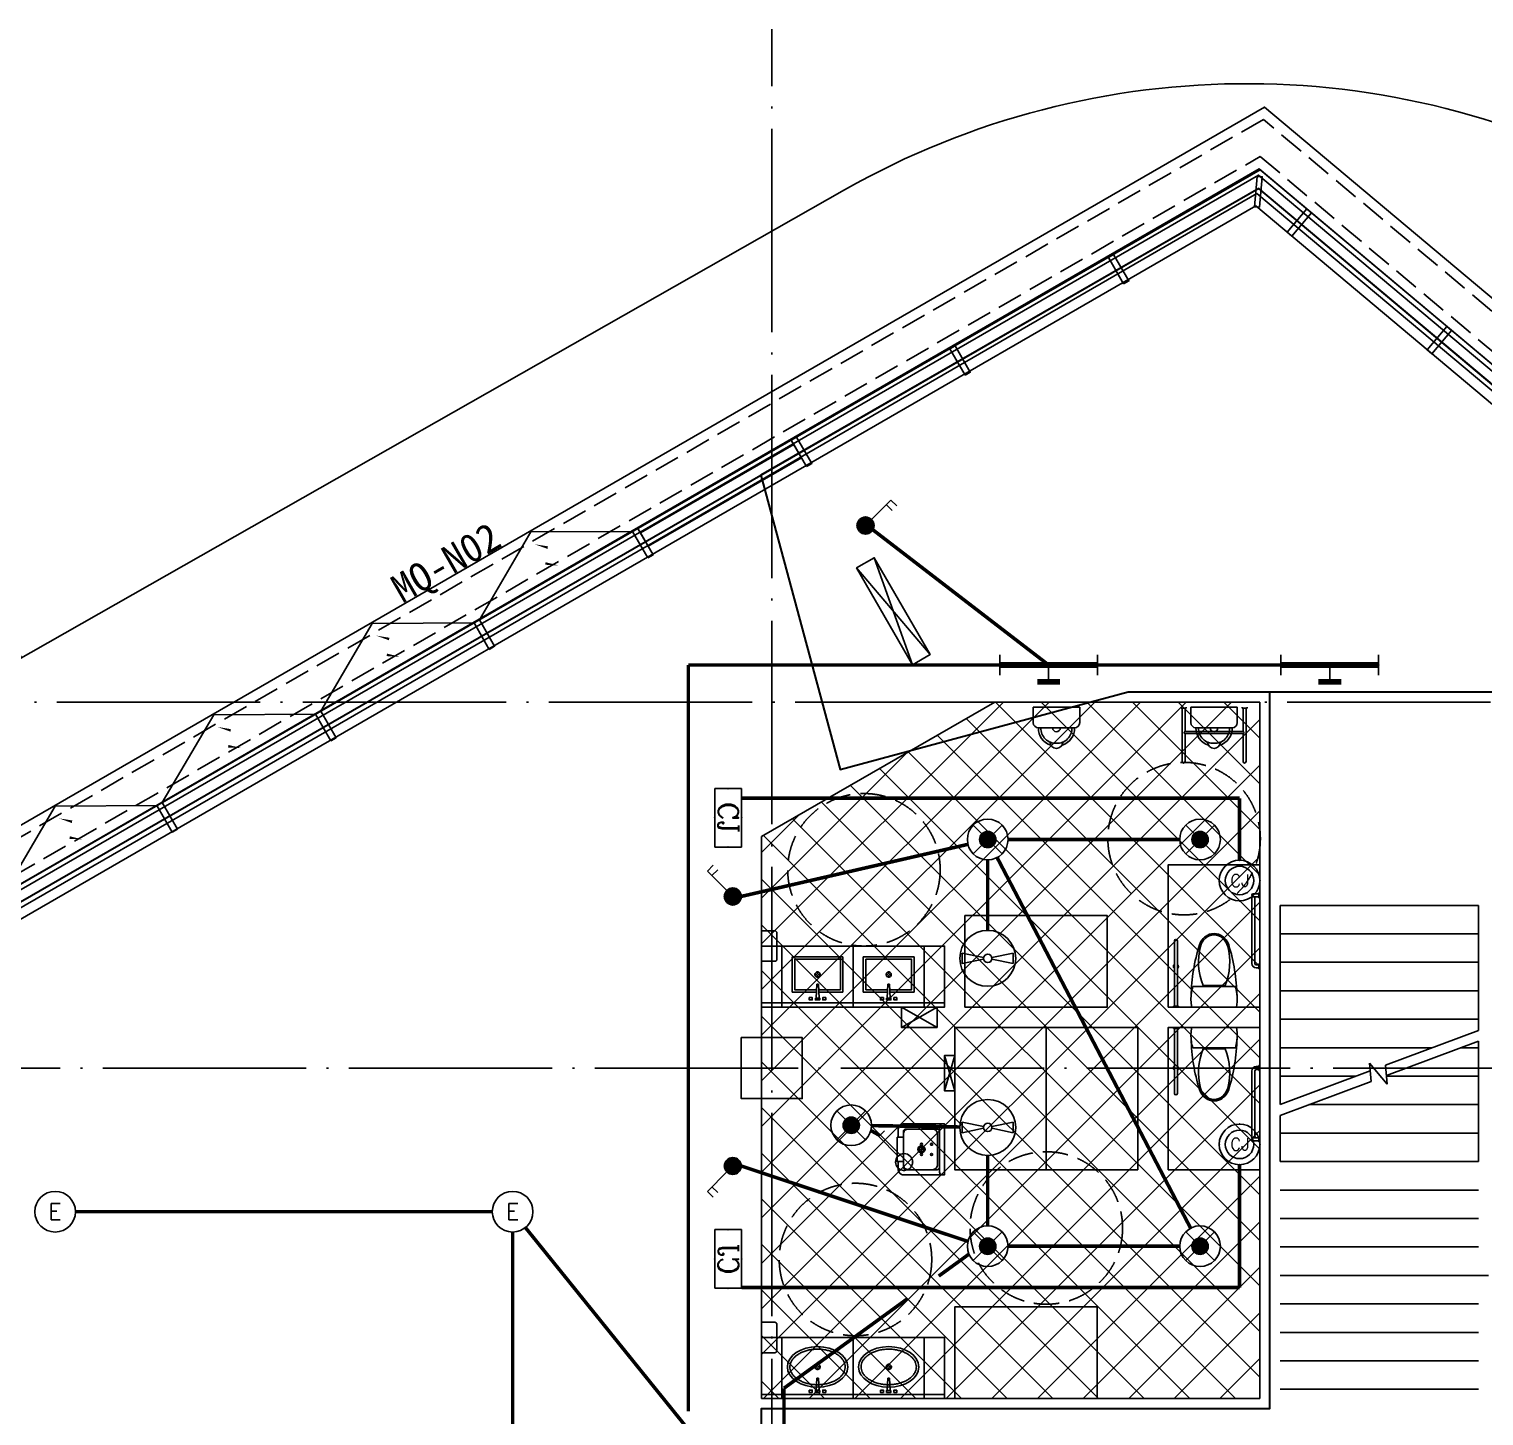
# Model space of a CAD drawing. Extents: x -288892 to 86489, y -207485 to 163917.
# Drawn here: x 41195 to 55504, y 10978 to 24620 of the extents above; entities that cross this region are included whole.
import ezdxf
from ezdxf.enums import TextEntityAlignment as Align

# ---------------------------------------------------------------- set-up
doc = ezdxf.new("R2010")
doc.units = 0
doc.header["$LTSCALE"] = 1000
doc.header["$MEASUREMENT"] = 0
for name, pattern in [('DASH', [0.35, 0.25, -0.1]), ('X-104 13#平面$0$ACAD_ISO05W100', [34, 24, -3, 0.5, -3, 0.5, -3]), ('X-104 13#平面$0$DASH', [0.35, 0.25, -0.1]), ('X-104 13#平面$0$DOTE', [2.4200000000000004, 2, -0.2, 0.02, -0.2])]:
    doc.linetypes.add(name, pattern=pattern)
doc.layers.get('0').update_dxf_attribs({"linetype": 'CONTINUOUS'})
doc.layers.get('Defpoints').update_dxf_attribs({"linetype": 'CONTINUOUS'})
for name, color, linetype in [('13#楼幕墙$0$A-C_幕墙龙骨', 133, 'CONTINUOUS'), ('13#楼幕墙$0$A-C_玻璃幕墙', 140, 'CONTINUOUS'), ('13#楼幕墙$0$A-C_窗', 140, 'CONTINUOUS'), ('EQUIP-动力', 3, 'CONTINUOUS'), ('EQUIP-照明', 3, 'CONTINUOUS'), ('TEL_TEXT', 3, 'CONTINUOUS'), ('WIRE-应急', 2, 'DASH'), ('WIRE-照明', 1, 'CONTINUOUS'), ('X-104 13#平面$0$02-TEXT_标注', 130, 'CONTINUOUS'), ('X-104 13#平面$0$A-E_电梯', 171, 'CONTINUOUS'), ('X-104 13#平面$0$A-I_卫-洁具', 241, 'CONTINUOUS'), ('X-104 13#平面$0$A-O_散水', 134, 'CONTINUOUS'), ('X-104 13#平面$0$A-TECH_暖通', 6, 'CONTINUOUS'), ('X-104 13#平面$0$A-TECH_结构', 21, 'CONTINUOUS'), ('X-104 13#平面$0$A_AXIS-轴线', 36, 'X-104 13#平面$0$DOTE'), ('X-104 13#平面$0$M-场地 车库入口', 41, 'CONTINUOUS'), ('X-104 13#平面$0$M-道路 边线', 151, 'CONTINUOUS')]:
    doc.layers.add(name, color=color, linetype=linetype)
doc.layers.add('X-104 13#平面$0$000套内', color=226, linetype='CONTINUOUS', lineweight=30, plot=False)
doc.layers.add('X-104 13#平面$0$04-不打印_辅助线', color=165, linetype='CONTINUOUS', plot=False)
doc.styles.add('_TEL_DIM', font='SIMPLEX', dxfattribs={"width": 0.8, "height": 3.5, "bigfont": 'HZTXT'})
doc.styles.add('COMPLEX', font='COMPLEX')
doc.styles.get("Standard").update_dxf_attribs({"font": 'gbenor.shx', "bigfont": 'gbcbig.shx'})
doc.styles.add('X-104 13#平面$0$_TCH_AXIS', font='STXIHEI.TTF', dxfattribs={"width": 0.75})

# ---------------------------------------------------------------- blocks, each defined once
blk = doc.blocks.new('X-104 13#平面$0$轴网')
at = {"layer": 'X-104 13#平面$0$A_AXIS-轴线', "linetype": 'X-104 13#平面$0$DOTE'}
for p, q in [((48500, -7400.98603368341), (48500, 24620.25062679139)), ((60408.42140219617, 18000), (-2925.01551574981, 18000))]:
    blk.add_line(p, q, dxfattribs=at)
blk = doc.blocks.new('X-104 13#平面$0$A-toilet-F2$0$A-toilet-F3$0$$plan$00000388')
for p, q in [((-202.5, -209.53125), (-202.5, 209.53125)), ((0, -220.78125), (0, 220.78125)), ((-211.7636100000016, 107.6506163835302), (-211.7636100000016, -107.6506388835276))]:
    blk.add_line(p, q)
blk.add_lwpolyline([(-202.4999999999999, -209.5312499999999), (-151.5815775000015, -220.9312574999972), (-102.2263650000007, -226.3893074999992), (-50.17650749999908, -226.3893074999992), (8.526512829121202e-14, -220.7812499999999)])
for centre, radius, start, end in [((-562.4982811024126, -12.18639293920603), 163.5812782416205, 107.2477400730136, 159.5476091936029), ((-70.50223739520334, -1596.893304158019), 1822.905267548176, 91.22236801686525, 107.2477400730136), ((-443.4417002224786, -448.2021481943076), 602.2018211347165, 67.37374387746667, 104.7785650587778), ((-76.17188249999913, -236.25), 463.3354349999999, 97.73994600000086, 105.8219819999994), ((-76.17188249999913, -236.25), 463.3354349999999, 80.5376779999934, 97.73994600000086), ((-595.175017904075, 0), 128.7061108459815, 159.5476091936029, 200.4523908063857), ((-580.3665348804823, -1.124999869261956e-05), 128.7061108459815, 136.8542646013629, 223.1457353986371), ((-555.5449209055997, -23.26485846064998), 162.7261878014058, 104.7785650587778, 136.8542646013629), ((-562.4982811024126, 12.18639293920603), 163.5812782416205, 200.4523908063857, 252.7522599269864), ((-555.5449209055997, 23.26483596065259), 162.7261878014058, 223.1457353986371, 255.2214349412222), ((-443.4417002224786, 448.2021256943101), 602.2018211347165, 255.2214349412222, 292.6262561225334), ((-70.50223739520334, 1596.893304158019), 1822.905267548176, 252.7522599269864, 268.7776319831348)]:
    blk.add_arc(centre, radius, start, end)
blk = doc.blocks.new('X-104 13#平面$0$33')
at = {"layer": 'X-104 13#平面$0$04-不打印_辅助线'}
blk.add_lwpolyline([(-450, 1399.999999999709), (450, 1399.999999999651), (450, -3.492459654808044e-10), (-450, -2.91038304567337e-10)], close=True, dxfattribs=at)
at = {"rotation": 270}
blk.add_blockref('X-104 13#平面$0$A-toilet-F2$0$A-toilet-F3$0$$plan$00000388', (0, 0), dxfattribs=at)
blk = doc.blocks.new('X-104 13#平面$0$残疾人扶手1')
for p, q in [((-700, -9.99999475479126), (-700.0000001192093, 5.424022674560547e-06)), ((-1.788139343261719e-07, -10), (0, 0)), ((-750.0000001192093, -9.999994456768036), (-750, -1.549720764160156e-06)), ((-750.0000001192093, -9.999994456768036), (-700, -9.99999475479126)), ((-740, -65.00071978569031), (-740.0000000596046, -9.99999463558197)), ((-710.0000001192093, -65.00164842605591), (-710.0000000596046, -9.999994695186615)), ((-54.99999988079071, -50.00000697374344), (-695.0000002384186, -49.99999493360519)), ((-54.99999988079071, -80.00000703334808), (-695.0000002384186, -79.9999949336052)), ((-50, -9.999999940395355), (-50, -1.192092895507812e-07)), ((-1.788139343261719e-07, -10), (-50, -9.999999940395355)), ((-40.00000005960464, -35.00000029802322), (-40, -10.00000005960464)), ((-10.00000005960464, -35.00000041723251), (-10, -10.00000005960464))]:
    blk.add_line(p, q)
for centre, radius, start, end in [((-725, -64.9999949336052), 14.99999998312334, 180, 0), ((-695, -34.99999493360519), 45.00000000000363, 244.4712198360607, 270), ((-695, -34.99999493360519), 15, 180, 270), ((-55, -35.00000023841858), 15, 270, 0), ((-55, -35.00000023841858), 45.00000000000363, 270, 0)]:
    blk.add_arc(centre, radius, start, end)
blk = doc.blocks.new('X-104 13#平面$0$残疾人扶手2')
for p, q in [((-10.00000113248825, -49.99999988079071), (-10.00000011920929, 3.576278686523438e-07)), ((-10.00000011920929, 3.576278686523438e-07), (-5.960464477539062e-08, 0)), ((-650.0016621351242, -9.999985933303833), (-10.00000029802322, -9.999999582767487)), ((-650.0007342100143, -39.99998587369919), (-10.00000101327896, -39.99999994039536)), ((-10.00000113248825, -49.99999988079071), (-8.046627044677734e-06, -49.99999994039536))]:
    blk.add_line(p, q)
for centre, radius, start, end in [((-400.0000005364418, -24.99999982118607, -9.52677845565972e-09), 25, 36.86992769834287, 143.1300702524336), ((-650.0000090003014, -24.99998587369919), 14.99999998312334, 90, 270), ((-400.0000005364418, -24.99999982118607, -9.52677845565972e-09), 25, 216.8698662268071, 323.1301310407838)]:
    blk.add_arc(centre, radius, start, end)
blk = doc.blocks.new('X-104 13#平面$0$jhat')
for p, q in [((-395, -250.0000000000582), (-395, 249.9999999999418)), ((-395, 249.9999999999418), (-44.99999999994179, 249.9999999999418)), ((-44.99999999994179, 249.9999999999418), (-44.99999999994179, 11.73657725605881)), ((-219.9999999999418, 32.25599999987753), (-219.9999999999418, 5.03999999986263)), ((-124.8214514199644, 8.000000000058208), (11.68149024352897, 14.3899337601033)), ((-124.8214514199644, 7.999999999941792), (-124.8214514199644, -8.000000000058208)), ((11.68149024352897, 14.3899337601033), (11.68149024352897, -14.3899337601033)), ((-225.0399999999208, -1.164153218269348e-10), (-253.7679999999236, -1.164153218269348e-10)), ((-219.9999999999418, -5.040000000095461), (-219.9999999999418, -32.76000000012573)), ((-186.7359999999171, -1.164153218269348e-10), (-214.9599999999045, -1.164153218269348e-10)), ((-124.8214514199644, -8.000000000058208), (11.68149024352897, -14.3899337601033)), ((-44.99999999994179, -12.38077738613356), (-44.99999999994179, -250.0000000000582)), ((-44.99999999994179, -250.0000000000582), (-395, -250.0000000000582))]:
    blk.add_line(p, q)
at = {"color": 8}
blk.add_lwpolyline([(-69.99999999994179, -11.06304409715813), (-69.99999999994179, -225.0000000000582), (-370, -225.0000000000582), (-370, 224.9999999999418), (-69.99999999994179, 224.9999999999418), (-69.99999999994179, 10.56628493819153)], dxfattribs=at)
at = {"ltscale": 1000, "const_width": 0.8399999999999999}
blk.add_lwpolyline([(-219.5799999999581, 0.1399999998975545, 0.9999999999999999), (-220.4199999999255, 0.1399999998975545, 0.9999999999999999)], format="xyb", close=True, dxfattribs=at)
for points in [[(7.191454842337407, 81.35012003820157), (30, 81.35012003820157), (30, 51.35012003820157), (7.191454842337407, 51.35012003820157)], [(11.68149024352897, -21.35012003820157), (30, -21.35012003820157), (30, 21.35012003820157), (11.68149024352897, 21.35012003820157)], [(7.191454842337407, -81.35012003820157), (30, -81.35012003820157), (30, -51.35012003820157), (7.191454842337407, -51.35012003820157)]]:
    blk.add_lwpolyline(points, close=True)
blk.add_circle((-219.9999999999418, -1.164153218269348e-10), 25.2)
at = {"layer": 'X-104 13#平面$0$04-不打印_辅助线'}
blk.add_lwpolyline([(100.0000000001164, -350), (100.0000000000582, 350), (-499.9999999999418, 350), (-499.9999999998836, -350)], close=True, dxfattribs=at)
blk = doc.blocks.new('X-104 13#平面$0$A-toilet-F2$0$A-toilet-F3$0$xb')
for p, q in [((-228.5999999991618, 152.3999999994412), (-228.6000000010245, 9.313225746154785e-10)), ((177.7999999998137, 203.2000000000698), (-177.7999999993481, 203.1999999994878)), ((228.6000000010245, -9.313225746154785e-10), (228.6000000005588, 152.3999999997905)), ((-228.6000000010245, 9.313225746154785e-10), (228.6000000010245, -9.313225746154785e-10))]:
    blk.add_line(p, q)
for centre, radius, start, end in [((-6.349999998696148, 209.549999998766), 171.56755229355, 106.6068803142738, 182.1210963969083), ((-6.349999998696148, 209.549999998766), 146.16755229355, 87.87890362284142, 182.1210963969083), ((9.313225746154785e-10, 342.8999999993248), 63.50000000000001, 1.07073087239469, 178.9292691276053), ((6.350000001490116, 209.549999998766), 146.16755229355, 357.8789036030917, 92.12109637715858), ((6.350000001490116, 209.549999998766), 171.56755229355, 357.8789036030917, 73.39311968572625), ((-177.7999999993481, 152.3999999992084), 50.8, 90, 180), ((1.396983861923218e-09, 203.1999999987893), 38.1, 0, 180), ((177.8000000002794, 152.3999999997905), 50.8, 0, 90)]:
    blk.add_arc(centre, radius, start, end)
blk = doc.blocks.new('X-104 13#平面$0$104-8910 核心筒$0$fraehtj')
for p, q in [((-535.0016601383686, 315.0000140368938), (-9.999998301267624, 315.0000003874302)), ((-9.99999913573265, 275.000000089407), (-9.99999812245369, 325.0000003278255)), ((-9.99999812245369, 325.0000003278255), (1.937150955200195e-06, 324.9999999701977)), ((-535.0007322132587, 285.0000140964985), (-260.0000060498787, 285.0000067282235)), ((-260.0000060498714, -284.9999931128441), (-260.0000060498714, 285.0000067282235)), ((-240.0000060498714, -284.9999936328259), (-240.0000060498642, 285.0000061923529)), ((-240.0000060498642, 285.0000061923492), (-9.999999016523361, 285.0000000298023)), ((-9.99999913573265, 275.000000089407), (-6.049871444702148e-06, 275.0000000298023)), ((-535.0016601383686, -284.9999859631062), (-260.0000060498787, -284.9999931128441)), ((-240.0000060498642, -284.9999936328222), (-9.999998301267624, -284.9999996125698)), ((-9.99999913573265, -324.999999910593), (-9.99999812245369, -274.9999996721745)), ((-9.99999812245369, -274.9999996721745), (1.937150955200195e-06, -275.0000000298023)), ((-535.0007322132587, -314.9999859035015), (-9.999999016523361, -314.9999999701977)), ((-9.99999913573265, -324.999999910593), (-6.049871444702148e-06, -324.9999999701977))]:
    blk.add_line(p, q)
for centre, radius, start, end in [((-535.0000070035458, 300.0000140964985), 14.99999998312334, 90, 270), ((-250.0000060498714, 285.0000067282235), 10.00000000000729, 359.9999969296666, 180), ((-535.0000070035458, -299.9999859035015), 14.99999998312334, 90, 270), ((-250.0000060498714, -284.9999931128405), 10.00000000000729, 180, 3.070333449532706e-06)]:
    blk.add_arc(centre, radius, start, end)
blk = doc.blocks.new('X-104 13#平面$0$hgfasg')
at = {"layer": 'X-104 13#平面$0$04-不打印_辅助线'}
blk.add_lwpolyline([(-450, 1400), (450, 1400), (450, 0), (-450, 0)], close=True, dxfattribs=at)
blk = doc.blocks.new('13#楼幕墙$0$A$C62EA228A')
blk.add_lwpolyline([(10.00000000001455, -300.0000000000146), (-860, -796.5212315030949), (-1729.999999999985, -299.9999999999782)])
at = {"layer": '13#楼幕墙$0$A-C_玻璃幕墙', "color": 1}
blk.add_lwpolyline([(-888.629784368859, -674.3626249181325, 0, 25.00000000000001, 0), (-792.3107997117913, -580.0067186209344, 0, 0, 0), (-890.495198409073, -456.4310357286467, 25.00000000000001, 0, 0), (-785.7256440597121, -374.3626249181507, 0, 0, 0)], format="xyseb", dxfattribs=at)
blk = doc.blocks.new('13#楼幕墙$0$A$C7A413A1D')
blk.add_lwpolyline([(-70, -300.0000000000001), (-10, -300), (-10, 0), (-70, -1.13686837721616e-13)], close=True)
blk = doc.blocks.new('*U967')
blk.add_lwpolyline([(1740.000000000158, 0), (0, 0), (0, 150), (1740.000000000158, 150)], close=True)
blk = doc.blocks.new('13#楼幕墙')
at = {"layer": '13#楼幕墙$0$A-C_幕墙龙骨'}
blk.add_lwpolyline([(53297.84950681883, 22868.08458676741), (53248.04282896478, 22872.47717611123), (53274.39836502771, 23171.31724323546), (53324.20504288177, 23166.92465389163)], close=True, dxfattribs=at)
at = {"layer": '13#楼幕墙$0$A-C_玻璃幕墙'}
blk.add_line((43347.64985747007, 17266.08871423612), (37999.99999999986, 14184.52994616208), dxfattribs=at)
for points in [[(4492.573473841197, 15499.99999999997), (-900.0000000001164, 15499.99999999997), (-900.0000000000563, -1700.000000000029), (22099.99999999999, -1700.000000000014), (22099.99999999999, -1100.000000000015), (58399.99999999991, -1099.999999999884), (58399.99999999987, 18959.89970710658), (53293.20742207248, 23245.00747574434), (37799.9999999998, 14299.99999999997), (37799.99999999986, 10199.99999999997), (12500.00000000015, 10199.99999999997), (4492.573473841061, 15500.00000000006)], [(58349.99999999994, 18936.58432419877), (53287.88754627193, 23184.20101709987), (37849.99999999986, 14271.13248654053)], [(58199.99999999993, 18866.63817547554), (53271.92791887029, 23001.78164116648), (43347.64985747007, 17266.08871423612)], [(58099.99999999993, 18820.00740966003), (53261.28816726919, 22880.16872387755), (38099.99999999986, 14126.79491924312)]]:
    blk.add_lwpolyline(points, dxfattribs=at)
at = {"layer": '13#楼幕墙$0$A-C_幕墙龙骨'}
for p, rotation in [((53814.85706887556, 22807.29034444584), 319.9999999999206), ((51870.85590153737, 22408.55191745995), 29.95337307442212), ((55193.73706648975, 21650.27264701015), 319.9999999999206), ((50311.2782769828, 21509.82079360342), 29.95337307442212), ((48751.70065242823, 20611.08966974689), 29.95337307442212), ((47192.12302787365, 19712.35854589035), 29.95337307442212), ((45632.54540331908, 18813.62742203382), 29.95337307442212), ((44072.96777876451, 17914.89629817729), 29.95337307442212), ((42513.39015420994, 17016.16517432076), 29.95337307442212)]:
    blk.add_blockref('13#楼幕墙$0$A$C7A413A1D', p, dxfattribs=dict(at, rotation=rotation))
at = {"layer": '13#楼幕墙$0$A-C_玻璃幕墙', "rotation": 29.95337307636578}
blk.add_blockref('*U967', (47283.56393320127, 19534.22107583939), dxfattribs=at)
at = {"layer": '13#楼幕墙$0$A-C_窗', "xscale": -0.9999999999999994, "rotation": 209.9533730763653}
for p in [(47272.59698741492, 19412.48533629048), (45713.01936282985, 18513.75421248686), (44153.44173824478, 17615.02308868324), (42593.86411375265, 16716.29196471852)]:
    blk.add_blockref('13#楼幕墙$0$A$C62EA228A', p, dxfattribs=at)
blk = doc.blocks.new('X-104 13#平面$0$meae')
for p, q in [((-215.039999999979, 0), (-243.7679999999818, 0)), ((-210, 5.039999999979045), (-210, 32.76000000000931)), ((-176.7359999999753, 0), (-204.9599999999627, 0)), ((-99.54815868195146, 8), (21.68149024352897, 14.3899337600451)), ((-99.54815868195146, -7.999999999941792), (-99.54815868195146, 8)), ((21.68149024352897, -14.3899337601033), (21.68149024352897, 14.3899337600451)), ((-210, -32.25599999999395), (-210, -5.039999999979045)), ((-99.54815868195146, -8.000000000058208), (21.68149024352897, -14.3899337601033))]:
    blk.add_line(p, q)
at = {"const_width": 0.8399999999999999}
blk.add_lwpolyline([(-209.5800000000163, -0.1400000000139698, -0.9999999999999999), (-210.4199999999837, -0.1400000000139698, -0.9999999999999999)], format="xyb", close=True, dxfattribs=at)
for points in [[(17.19145484233741, 81.35012003820157), (40, 81.35012003820157), (39.99999999994179, 51.35012003820157), (17.1914548422792, 51.35012003820157)], [(21.68149024352897, 21.35012003820157), (40, 21.35012003820157), (40, -21.35012003820157), (21.68149024352897, -21.35012003820157)], [(17.19145484233741, -81.35012003820157), (40, -81.35012003820157), (39.99999999994179, -51.35012003820157), (17.1914548422792, -51.35012003820157)]]:
    blk.add_lwpolyline(points, close=True)
blk.add_circle((-210, 0), 25.2)
blk.add_ellipse((-210, 0), major_axis=(0, -296.8388870928175), ratio=0.6737661697857759)
at = {"color": 8}
blk.add_open_spline([(-210, -271.838887092832), (-201.6286662275088, -271.838887092832), (-193.2556980797672, -270.8834744876949), (-176.5567826171755, -267.0318226981908), (-168.2292954665609, -264.1331208487391), (-151.7464247078751, -256.3412992825033), (-143.592075161112, -251.4461166422116), (-127.6688291439204, -239.6628589069005), (-119.9016611408442, -232.7743547918508), (-105.0053654383519, -217.100718463771), (-97.87740360945463, -208.3160983382841), (-84.50442564953119, -189.0367220979533), (-78.25994529254967, -178.5426552897552), (-66.86596525227651, -156.1005802754662), (-61.71665413689334, -144.1531549534993), (-52.68240508378949, -119.1104159536771), (-48.79751711455174, -106.0155586157343), (-42.41598126577446, -79.01830609660828), (-39.91934085072717, -65.11628590768669), (-36.39207964838715, -36.86706837144447), (-35.3614577781409, -22.5202054088586), (-34.79793056182098, 6.244822261855006), (-35.26502483320655, 20.66266644134885), (-37.68259151588427, 49.19399507466005), (-39.63306519814068, 63.30715293157846), (-44.95700291811954, 90.86129060061648), (-48.33046480413759, 104.3019146881416), (-56.39392556494568, 130.1611448710319), (-61.0838973345235, 142.5793309712317), (-71.62818411248736, 166.0733063118532), (-77.48238030000357, 177.1485642623738), (-90.15903716551838, 197.6798496269621), (-96.98112566315103, 207.1352148510632), (-111.3602107425686, 224.2113378457143), (-118.9163064261083, 231.8314545630128), (-134.510733252624, 245.1036245926516), (-142.547481424408, 250.7556368449004), (-158.868371842138, 260.0530890176306), (-167.1509793659789, 263.6999722997425), (-183.7976203592261, 269.0257272459567), (-192.162095878215, 270.7072330619558), (-208.8995512870024, 272.153067119536), (-217.2755150526064, 271.9185741905239), (-234.0031495776493, 269.526916392555), (-242.3573442720808, 267.3679324407713), (-258.9526960913208, 261.0731867576833), (-267.1936322519905, 256.9349128940958), (-283.3781850557425, 246.65468100406), (-291.3201072766096, 240.5117016318836), (-306.6623222918133, 226.2813428560039), (-314.0611830068519, 218.1942343084957), (-328.0653621423407, 200.2301868745126), (-334.6699371464783, 190.353927289194), (-346.859358667396, 169.044026111078), (-352.4439172392595, 157.6110181525), (-362.4072642970132, 133.476927122334), (-366.7859668953461, 120.7763437553076), (-374.1964356524404, 94.43610308453208), (-377.2281845823745, 80.79684587812517), (-381.8495765395346, 52.93462008907227), (-383.4392193020904, 38.71199739631265), (-385.1273327118251, 10.0537408667733), (-385.225804392132, -4.381569712015335), (-383.9285565786413, -33.08909023553133), (-382.5328362500295, -47.36097819061251), (-378.2902226594742, -75.36972922243876), (-375.4433290168527, -89.10625087702647), (-368.3874579074909, -115.6863969620317), (-364.1784936326439, -128.529630749661), (-354.5335200406262, -152.9902308470919), (-349.097582319926, -164.6071133053629), (-337.1786070214584, -186.3198765731067), (-330.6958189697471, -196.415140855941), (-316.9037533847149, -214.843760280055), (-309.5951420506462, -223.1764269854757), (-294.4000191528467, -237.9131964488188), (-286.5148495539906, -244.3169298697612), (-270.41386736813, -255.1213227973203), (-262.1997869724291, -259.5227866767091), (-245.6385630253353, -266.3373192788567), (-237.2919559226721, -268.7527736420161), (-222.6272707111784, -271.2949484957498), (-216.3134306632564, -271.838887092832), (-210, -271.838887092832)], degree=3, knots=[0, 0, 0, 0, 0.1541728099079682, 0.1541728099079682, 0.3083456198159364, 0.3083456198159364, 0.4625184297239047, 0.4625184297239047, 0.6166912396318729, 0.6166912396318729, 0.7708640495398411, 0.7708640495398411, 0.9250368594478093, 0.9250368594478093, 1.079209669355778, 1.079209669355778, 1.233382479263746, 1.233382479263746, 1.387555289171714, 1.387555289171714, 1.541728099079682, 1.541728099079682, 1.69590090898765, 1.69590090898765, 1.850073718895619, 1.850073718895619, 2.004246528803587, 2.004246528803587, 2.158419338711555, 2.158419338711555, 2.312592148619523, 2.312592148619523, 2.466764958527492, 2.466764958527492, 2.62093776843546, 2.62093776843546, 2.775110578343428, 2.775110578343428, 2.929283388251396, 2.929283388251396, 3.083456198159364, 3.083456198159364, 3.237629008067333, 3.237629008067333, 3.391801817975301, 3.391801817975301, 3.545974627883269, 3.545974627883269, 3.700147437791237, 3.700147437791237, 3.854320247699206, 3.854320247699206, 4.008493057607174, 4.008493057607174, 4.162665867515142, 4.162665867515142, 4.31683867742311, 4.31683867742311, 4.471011487331078, 4.471011487331078, 4.625184297239047, 4.625184297239047, 4.779357107147015, 4.779357107147015, 4.933529917054983, 4.933529917054983, 5.087702726962951, 5.087702726962951, 5.24187553687092, 5.24187553687092, 5.396048346778888, 5.396048346778888, 5.550221156686856, 5.550221156686856, 5.704393966594824, 5.704393966594824, 5.858566776502792, 5.858566776502792, 6.012739586410761, 6.012739586410761, 6.166912396318729, 6.166912396318729, 6.283185307179586, 6.283185307179586, 6.283185307179586, 6.283185307179586], dxfattribs=at)
at = {"layer": 'X-104 13#平面$0$04-不打印_辅助线'}
blk.add_lwpolyline([(-499.9999999998836, -349.9999999999418), (-499.9999999998836, 350.0000000000582), (100.0000000001164, 350.0000000000582), (100.0000000001164, -349.9999999999418)], close=True, dxfattribs=at)
blk = doc.blocks.new('*U885')
at = {"color": 8, "ltscale": 0.02}
blk.add_line((-221.7531574964523, 115.4362905025482), (221.7531574368477, -115.4362905621529), dxfattribs=at)
blk = doc.blocks.new('*U886')
at = {"color": 0, "linetype": 'ByBlock', "lineweight": -2, "transparency": 16777216}
for p in [(2285.638552563492, 4390.712517010817), (2216.376778243386, 4257.660622555944), (2147.11500392328, 4124.60872810107), (2077.853229603174, 3991.556833646197), (2008.591455283069, 3858.504939191324), (1939.329680962963, 3725.453044736451), (1870.067906642857, 3592.401150281577), (1731.544358002645, 3326.297361371831), (1800.806132322751, 3459.349255826704), (1662.28258368254, 3193.245466916958), (1593.020809362434, 3060.193572462084), (1523.759035042328, 2927.141678007211), (1454.497260722222, 2794.089783552338), (1385.235486402117, 2661.037889097465), (1315.97371208201, 2527.985994642592), (1246.711937761905, 2394.934100187719), (1177.450163441799, 2261.882205732845), (1108.188389121693, 2128.830311277972), (1038.926614801587, 1995.778416823099), (969.6648404814814, 1862.726522368225), (900.4030661613756, 1729.674627913352), (761.879517521164, 1463.570839003606), (831.1412918412698, 1596.622733458479), (692.6177432010583, 1330.518944548733), (623.3559688809523, 1197.467050093859), (554.0941945608465, 1064.415155638986), (484.8324202407407, 931.3632611841127), (415.5706459206349, 798.3113667292395), (346.3088716005291, 665.2594722743663), (277.0470972804233, 532.207577819493), (207.7853229603174, 399.1556833646197), (138.5235486402116, 266.1037889097465), (69.26177432010581, 133.0518944548733), (0, 0)]:
    blk.add_blockref('*U885', p, dxfattribs=at)
blk = doc.blocks.new('X-104 13#平面$0$jtrsyt')
at = {"rotation": 27.49977707902309}
blk.add_blockref('*U886', (24880.20181816816, -12682.88335722685), dxfattribs=at)
blk = doc.blocks.new('X-104 13#平面$0$hgfd')
at = {"color": 8}
for p, q in [((-38.49999971458601, 228.000000048185), (38.50000028541399, 227.9999999518077)), ((3.335953806526959e-07, 266.5000000000036), (2.372253220528364e-07, 189.5000000000036))]:
    blk.add_line(p, q, dxfattribs=at)
for points in [[(250, -3.504792402964085e-07), (-249.9999999999927, 3.504792402964085e-07), (-249.9999994917889, 406.0000003504792, -0.4142135623732199), (-199.9999994292011, 456.0000002878987), (-119.9999994292084, 456.0000001877597), (-119.9999994166865, 466.000000187767), (120.0000005833208, 465.9999998122548), (120.0000005708062, 455.9999998122548), (200.000000570777, 455.9999997121158, -0.414213562372991), (250.0000005081893, 405.9999996495353)], [(175.000000062566, 49.99999974339516), (-174.9999999374049, 50.00000025659756, -0.4142135623730927), (-199.9999999061183, 75.00000028789145), (-199.9999995230974, 381.0000002878987, -0.414213562373095), (-174.9999994917962, 406.0000002565976), (175.0000005082111, 405.9999997434024, -0.4142135623731322), (200.0000004769245, 380.9999997121085), (200.0000000938744, 74.99999971210127, -0.4142135623730573)], [(250, -3.504792402964085e-07), (-249.9999999999927, 3.504792402964085e-07), (-249.9999999686988, 25.00000035048652, -0.4142135623730971), (-224.9999999373977, 50.00000031918535), (225.0000000625878, 49.99999968082193, -0.4142135623730932), (250.0000000313012, 24.99999964952804)]]:
    blk.add_lwpolyline(points, format="xyb", close=True)
blk.add_lwpolyline([(120.0000005708062, 455.9999998122548), (200.000000570777, 455.9999997121158, -0.414213562373095), (250.0000005081893, 405.9999996495353), (250, -3.504792402964085e-07), (-249.9999999999927, 3.504792402964085e-07), (-249.9999994917889, 406.0000003504792, -0.4142135623730929), (-199.9999994292011, 456.0000002878987), (-119.9999994292084, 456.0000001877597)], format="xyb")
blk.add_lwpolyline([(120.0000005082184, 405.9999998122476), (-119.9999994917889, 406.0000001877524), (-119.9999994166865, 466.000000187767), (120.0000005833208, 465.9999998122548)], close=True)
blk.add_lwpolyline([(150.0000000876389, 69.99999977469633), (-149.9999999123756, 70.00000022531094, -0.4142135623730976), (-199.9999998497879, 120.0000002878915), (-199.9999995543913, 356.0000002878842, -0.414213562373095), (-149.9999994918035, 406.0000002253037), (150.0000005081965, 405.9999997746963, -0.414213562373095), (200.0000004456087, 355.9999997121085), (200.0000001502194, 119.9999997121231, -0.4142135623731096)], format="xyb", close=True, dxfattribs=at)
for centre, radius in [((-49.99999971457146, 228.0000000625914), 10), ((2.854139893315732e-07, 228.0000000000036), 35), ((50.00000028542127, 227.9999999374159), 10), ((-49.99999983975431, 128.0000000625841), 10), ((50.00000016025297, 127.9999999374159), 10)]:
    blk.add_circle(centre, radius)
blk.add_circle((2.854139893315732e-07, 228.0000000000036), 25, dxfattribs=at)
blk = doc.blocks.new('*U903')
blk.add_lwpolyline([(200.0000000002051, 0), (200.0000000002051, 1100.000000000238), (0, 1100.000000000238), (0, 0), (200.0000000002051, 0), (0, 1100.000000000238), (0, 0), (200.0000000002051, 1100.000000000238)])
blk = doc.blocks.new('*U905')
blk.add_lwpolyline([(200.000000000211, 0), (200.000000000211, 350.0000000002182), (0, 350.0000000002182), (0, 0), (200.000000000211, 0), (0, 350.0000000002182), (0, 0), (200.000000000211, 350.0000000002182)])
blk = doc.blocks.new('*U906')
blk.add_lwpolyline([(100.000000000211, 0), (100.000000000211, 350.0000000002181), (0, 350.0000000002181), (0, 0), (100.000000000211, 0), (0, 350.0000000002181), (0, 0), (100.000000000211, 350.0000000002181)])
blk = doc.blocks.new('X-104 13#平面$0$A$C0BB3323F')
at = {"layer": 'Defpoints'}
blk.add_lwpolyline([(59299.9999999702, 600), (59299.9999999702, 20660), (54205.0000000298, 24935), (38699.9999999702, 16000), (38700, 11900), (13400, 11900), (5392.573474109173, 17199.99999976158), (-2.980232238769531e-08, 17200), (0, 0), (23000.0000000596, 0), (22999.9999999702, 600)], close=True, dxfattribs=at)
at = {"layer": 'X-104 13#平面$0$M-道路 边线', "ltscale": 0.5}
blk.add_line((50116.69136181474, 24738.70666670799), (40723.78485888243, 19401.14289689064), dxfattribs=at)
blk.add_arc((54069.15025717521, 17783.27219570389), 7999.999999996647, 0.02043972484749186, 119.6076109071211, dxfattribs=at)
blk = doc.blocks.new('X-104 13#平面')
at = {"layer": 'X-104 13#平面$0$04-不打印_辅助线'}
h = blk.add_hatch(dxfattribs=at)
h.set_pattern_fill('ANSI37', color=256, scale=200)
h.set_pattern_definition([(45, (0, 0), (-224.5064030267288, 224.5064030267288), []), (135, (0, 0), (-224.5064030267288, -224.5064030267288), [])])
h.paths.add_polyline_path([(53300.00000000653, 17999.9999999997), (50692.11541295193, 17999.99999999997), (48400.00000000648, 16676.64654932238), (48400.00000000693, 11149.99999999953), (53300.00000000652, 11149.9999999997)])
blk.add_lwpolyline([(48200.00000000003, 14700.00000000009), (48800.00000000003, 14700.00000000009), (48800.00000000003, 14100.00000000009), (48200.00000000003, 14100.00000000009)], close=True)
at = {"layer": 'X-104 13#平面$0$000套内'}
blk.add_lwpolyline([(7100.000000003152, -1550.000000000497), (21949.99999999995, -1550.000000000005), (21950, -950.0000000000144), (48400.00000000652, -950), (48400.00000000652, 11049.99999999971), (53400.00000000652, 11049.99999999971), (53400.00000000652, 18099.99999999973), (58249.99999999994, 18099.99999999973), (58249.99999999995, 18889.98122512306), (53289.06962433707, 23052.69607363776), (37949.99999999994, 14213.31606116103), (37949.99999999986, 10049.99999999997), (12454.85512413024, 10049.99999999997), (4447.428597971112, 15350.00000000007), (4099.999999999926, 15350.00000000006), (4100.000000000031, 6299.999999999965), (7100.000000000027, 6299.999999999968), (7100.000000000029, -1550.000000000497)], dxfattribs=at)
blk.add_lwpolyline([(56445.57131227265, 20404.07667148067), (53289.06962433707, 23052.69607363776), (48392.11333761796, 20230.74802966259), (49170.95077769231, 17336.93494389245), (52006.16070859459, 18099.99999999971), (55650.00000000639, 18099.9999999997), (55650.00000000666, 19455.95170192267)], close=True, dxfattribs=at)
at = {"layer": 'X-104 13#平面$0$04-不打印_辅助线'}
blk.add_lwpolyline([(53300.00000000653, 17999.9999999997), (50692.11541295193, 17999.99999999997), (48400.00000000648, 16676.64654932238), (48400.00000000693, 11149.99999999953), (53300.00000000652, 11149.9999999997)], close=True, dxfattribs=at)
at = {"layer": 'X-104 13#平面$0$A-E_电梯'}
for p, q in [((53500.00000000653, 14041.52473777706), (53500.00000000653, 15999.99999999967)), ((53500.00000000653, 15999.99999999967), (55450.00000000653, 15999.99999999967)), ((55450.00000000653, 14769.83790522202), (55450.00000000653, 15999.99999999967)), ((53500.00000000653, 15719.99999999967), (55450.00000000653, 15719.99999999967)), ((53500.00000000653, 15439.99999999967), (55450.00000000653, 15439.99999999967)), ((53500.00000000653, 15159.99999999967), (55450.00000000653, 15159.99999999967)), ((53500.00000000653, 14879.99999999967), (55450.00000000653, 14879.99999999967)), ((54535.52043507416, 14428.28533676067), (55450.00000000653, 14769.83790522203)), ((53500.00000000653, 14599.99999999967), (54995.27265195465, 14599.99999999969)), ((54545.40778405054, 14325.23094322276), (55450.00000000653, 14663.09064683763)), ((55281.07986120755, 14599.99999999972), (55450.00000000653, 14599.99999999969)), ((55450.00000000653, 13479.99999999967), (55450.00000000653, 14663.09064683755)), ((53500.00000000653, 14041.52473777706), (54385.89728851429, 14372.40199943037)), ((53500.00000000653, 14319.99999999967), (54245.59514452271, 14319.99999999969)), ((54395.78463749068, 14269.34760589246), (54378.74363815181, 14446.96345178608)), ((54378.74363815181, 14446.96345178608), (54553.35721129865, 14242.37522468054)), ((54553.35721129865, 14242.37522468054), (54535.52043507416, 14428.28533676067)), ((54549.74737700637, 14319.99999999971), (55450.00000000653, 14319.99999999969)), ((53500.00000000653, 13934.77747939271), (54395.78463749068, 14269.34760589246)), ((53781.72484634344, 14039.99999999966), (55450.00000000653, 14039.99999999969)), ((53500.00000000653, 13479.99999999967), (53500.00000000653, 13934.77747939269)), ((53500.00000000653, 13759.99999999969), (55450.00000000653, 13759.99999999969)), ((53500.00000000653, 13479.99999999969), (55450.00000000653, 13479.99999999969)), ((53500.00000000653, 13199.99999999969), (55450.00000000653, 13199.99999999969)), ((53500.00000000653, 12919.99999999969), (55450.00000000653, 12919.99999999969)), ((53500.00000000653, 12639.99999999969), (55450.00000000653, 12639.99999999969)), ((53500.00000000653, 12359.99999999969), (55450.00000000653, 12359.99999999969)), ((55450.00000000653, 12359.99999999967), (55550.00000000653, 12359.99999999967)), ((53500.00000000653, 12079.99999999969), (55450.00000000653, 12079.99999999969)), ((53500.00000000653, 11799.99999999969), (55450.00000000653, 11799.99999999969)), ((53500.00000000653, 11519.99999999969), (55450.00000000653, 11519.99999999969)), ((53500.00000000653, 11239.99999999969), (55450.00000000653, 11239.99999999969))]:
    blk.add_line(p, q, dxfattribs=at)
at = {"layer": 'X-104 13#平面$0$A-I_卫-洁具', "ltscale": 0.1}
for p, q in [((49300.00000000696, 14999.9999999994), (49300.00000000673, 15599.99999999988)), ((49300.00000000648, 11749.99999999972), (49300.00000000648, 11149.99999999972))]:
    blk.add_line(p, q, dxfattribs=at)
for points in [[(48400.00000000652, 15449.9999999998), (48400.00000000652, 15749.9999999998), (48530.00000000652, 15749.9999999998, -0.414213562373095), (48550.00000000652, 15729.9999999998), (48550.00000000652, 15469.9999999998, -0.414213562373095), (48530.00000000652, 15449.9999999998)], [(48400.00000000639, 11599.99999999966), (48400.00000000639, 11899.99999999966), (48530.00000000639, 11899.99999999966, -0.414213562373095), (48550.00000000639, 11879.99999999966), (48550.00000000639, 11619.99999999966, -0.414213562373095), (48530.00000000639, 11599.99999999966)]]:
    blk.add_lwpolyline(points, format="xyb", close=True, dxfattribs=at)
for points in [[(48400.00000000652, 14999.9999999998), (50200.00000000644, 14999.99999999975), (50200.00000000661, 15599.99999999986), (48400.00000000652, 15599.9999999998)], [(48400.00000000685, 14999.99999999957), (50200.00000000708, 14999.99999999922), (50200.00000000708, 15039.99999999922), (48400.00000000685, 15039.99999999957)], [(48400.00000000639, 11149.99999999966), (50200.0000000064, 11149.99999999966), (50200.00000000658, 11749.99999999977), (48400.00000000639, 11749.99999999966)], [(48400.00000000693, 11149.99999999953), (50200.00000000717, 11149.99999999918), (50200.00000000717, 11189.99999999918), (48400.00000000693, 11189.99999999953)]]:
    blk.add_lwpolyline(points, close=True, dxfattribs=at)
at = {"layer": 'X-104 13#平面$0$A-I_卫-洁具', "linetype": 'X-104 13#平面$0$DASH'}
for centre in [(52555.29970954446, 16656.79628609651), (49406.46460893098, 16350.38804474892), (51200.00000000597, 12826.5709121621), (49323.19827218121, 12516.64817327634)]:
    blk.add_circle(centre, 750, dxfattribs=at)
at = {"layer": 'X-104 13#平面$0$A-O_散水'}
blk.add_lwpolyline([(58899.99999999994, 13050), (58899.99999999994, 19193.16128273754), (53346.40618007796, 23853.07206218898), (37299.99999999994, 14588.94646279656), (37299.99999999994, 10700), (23299.99999999996, 10700), (23299.99999999996, 10200), (37799.99999999994, 10200), (37799.99999999994, 14300), (53293.20742207248, 23245.00747574434), (58399.99999999994, 18960), (58399.99999999994, 13049.99999999999)], dxfattribs=at)
at = {"layer": 'X-104 13#平面$0$A-O_散水', "linetype": 'X-104 13#平面$0$DASH'}
blk.add_lwpolyline([(58799.99999999994, 13050.00000000001), (58799.99999999994, 19146.52902619002), (53335.76642847686, 23731.45914490005), (37399.99999999995, 14531.15717023725), (37399.99999999994, 10600), (23299.99999999996, 10600), (23299.99999999996, 10300), (37699.99999999994, 10300), (37699.99999999994, 14357.78929255931), (53303.84717367357, 23366.62039303327), (58499.99999999994, 19006.63225654751), (58499.99999999994, 13049.99999999999)], dxfattribs=at)
at = {"layer": 'X-104 13#平面$0$A-TECH_结构'}
blk.add_lwpolyline([(58349.99999999994, -1050), (58349.99999999994, 18936.58432419877), (53287.88754627193, 23184.20101709987), (37849.99999999986, 14271.13248654053), (37849.99999999994, 10150), (12484.95170804356, 10149.99999999993), (4477.525181884393, 15450.00000000007), (-850.0000000000618, 15450), (-850.0000000000618, -1649.999999999995), (22049.99999999996, -1650), (22049.99999999995, -1049.999999999996)], close=True, dxfattribs=at)
at = {"layer": 'X-104 13#平面$0$A_AXIS-轴线', "linetype": 'X-104 13#平面$0$DOTE'}
blk.add_line((39500, 14400.00000000007), (60408.42140219617, 14400.00000000009), dxfattribs=at)
for name, p in [('X-104 13#平面$0$A$C0BB3323F', (-900.0000000000563, -1700.000000000029)), ('X-104 13#平面$0$轴网', (0, 0))]:
    blk.add_blockref(name, p)
at = {"layer": 'X-104 13#平面$0$A-I_卫-洁具', "ltscale": 0.1}
for name, p, rotation in [('X-104 13#平面$0$A-toilet-F2$0$A-toilet-F3$0$xb', (51300.00000000658, 17949.99999999973), 180), ('X-104 13#平面$0$104-8910 核心筒$0$fraehtj', (52850.00000000652, 17949.99999999975), 90), ('X-104 13#平面$0$A-toilet-F2$0$A-toilet-F3$0$xb', (52850.00000000652, 17949.99999999975), 180), ('X-104 13#平面$0$残疾人扶手1', (53300.00000012367, 15374.999999872), 270), ('X-104 13#平面$0$jhat', (48950.00000000656, 15099.99999999994), 270), ('X-104 13#平面$0$jhat', (49650.00000000656, 15100), 270), ('X-104 13#平面$0$残疾人扶手2', (52499.49999997961, 14999.99999993195), 270), ('X-104 13#平面$0$hgfasg', (50750.00000000653, 14799.99999999968), 180), ('X-104 13#平面$0$hgfasg', (51650.00000000653, 14799.99999999968), 180), ('X-104 13#平面$0$33', (52850.00000000652, 14799.99999999939), 180), ('X-104 13#平面$0$hgfd', (50199.99999962832, 13599.99999999978), 89.9999999936968), ('X-104 13#平面$0$hgfasg', (50300.00000000648, 11599.99999999963), 270), ('X-104 13#平面$0$meae', (48950.00000000642, 11249.99999999983), 270), ('X-104 13#平面$0$meae', (49650.00000000642, 11249.99999999983), 270)]:
    blk.add_blockref(name, p, dxfattribs=dict(at, rotation=rotation))
at = {"layer": 'X-104 13#平面$0$A-I_卫-洁具', "ltscale": 0.1, "xscale": -1}
blk.add_blockref('X-104 13#平面$0$33', (52850.00000000652, 14999.99999999997), dxfattribs=at)
for name, p, rotation in [('X-104 13#平面$0$hgfasg', (51800.00000000658, 15449.99999999969), 90), ('X-104 13#平面$0$残疾人扶手2', (52499.49999997961, 14800.0000000674), 270), ('X-104 13#平面$0$残疾人扶手1', (53300.00000012367, 14425.00000012735), 270)]:
    blk.add_blockref(name, p, dxfattribs=dict(at, rotation=rotation))
at = {"layer": 'X-104 13#平面$0$A-TECH_暖通'}
for name, p, rotation in [('*U903', (49884.15932981172, 18366.94728528139), 29.99999999999955), ('*U905', (49775.00000000619, 14999.99999999955), 270), ('*U906', (50300.00000000663, 14524.9999999992), 180)]:
    blk.add_blockref(name, p, dxfattribs=dict(at, rotation=rotation))
at = {"layer": 'X-104 13#平面$0$A-TECH_结构'}
blk.add_blockref('13#楼幕墙', (0, 0), dxfattribs=at)
at = {"layer": 'X-104 13#平面$0$M-场地 车库入口', "ltscale": 200, "rotation": 30.04109946673724}
blk.add_blockref('X-104 13#平面$0$jtrsyt', (13018.03124768117, 16850.51282216814), dxfattribs=at)
at = {"layer": 'X-104 13#平面$0$02-TEXT_标注', "linetype": 'X-104 13#平面$0$ACAD_ISO05W100', "style": 'X-104 13#平面$0$_TCH_AXIS'}
blk.add_text('MQ-N02', height=281.2499999999861, rotation=29.95337307641842, dxfattribs=at).set_placement((44866.13160765461, 18966.86177309008))
blk = doc.blocks.new('$equip$00001838')
blk.add_circle((0, 0), 0.5)
at = {"color": 7, "style": '_TEL_DIM'}
blk.add_attdef('$TEXT$', text='', height=0.4, dxfattribs=at).set_placement((0, 0), align=Align.MIDDLE_CENTER)
at = {"color": 7, "style": '_TEL_DIM', "flags": 1}
blk.add_attdef('A', text='', height=2e-05, dxfattribs=at).set_placement((0, 0), align=Align.MIDDLE_CENTER)
blk = doc.blocks.new('$equip$00001164')
for p, q in [((-1.200000000000728, 0.6620664641923213), (-1.200000000000728, 0.1620664641923213)), ((-1.200000000000728, 0.4120664641923213), (1.200000000000728, 0.4120664641923213)), ((0, 0.4120664641923213), (0, 0)), ((1.200000000000728, 0.6620664641923213), (1.200000000000728, 0.1620664641923213)), ((7.275957614183426e-12, 0), (7.275957614183426e-12, 0))]:
    blk.add_line(p, q)
at = {"const_width": 0.14}
for points in [[(-1.200000000000728, 0.4120664641923213), (1.200000000000728, 0.4120664641923213)], [(-0.2820120572214364, 0), (0.2820120572359883, 0)]]:
    blk.add_lwpolyline(points, dxfattribs=at)
for p in [(-1.200000000000728, 0.4120664641923213), (0, 0.4120664641923213), (1.200000000000728, 0.4120664641923213), (0, 0)]:
    blk.add_point(p)
at = {"flags": 9}
blk.add_attdef('A', (0, 0), '', height=2e-05, dxfattribs=at)
blk = doc.blocks.new('$equip$00001963')
for p, q in [((0.1473139127447212, 0.3556472460822988), (0.624999999996362, 0.8333333333339397)), ((0.5118629150056222, 0.7201962483431998), (0.653284271244047, 0.578774892108413)), ((0.624999999996362, 0.8333333333339397), (0.7664213562347868, 0.6919119770955149))]:
    blk.add_line(p, q)
blk.add_circle((-3.637978807091713e-12, 0.2083333333339397), 0.2083333333334168)
for p in [(0, 0.4166666666660603), (-0.2083333333393966, 0.2083333333375776), (0, 0), (0.2083333333284827, 0.2083333333375776)]:
    blk.add_point(p)
for points in [[(-0.1041666666715173, 0.3887552924552438), (0.1041666666642413, 0.3887552924552438), (-0.1804219591249421, 0.312500000001819), (0.1804219591176661, 0.312500000001819)], [(-3.637978807091713e-12, 0.4166666666660603), (-3.637978807091713e-12, 0.4166666666660603), (-0.1041666666715173, 0.3887552924552438), (0.1041666666642413, 0.3887552924552438)], [(-0.1804219591249421, 0.312500000001819), (0.1804219591176661, 0.312500000001819), (-0.2083333333357587, 0.2083333333339397), (0.2083333333284827, 0.2083333333339397)], [(-0.1804219591249421, 0.1041666666660603), (0.1804219591176661, 0.1041666666660603), (-0.2083333333357587, 0.2083333333339397), (0.2083333333284827, 0.2083333333339397)], [(-0.1041666666715173, 0.02791137421263556), (0.1041666666642413, 0.02791137421263556), (-0.1804219591249421, 0.1041666666660603), (0.1804219591176661, 0.1041666666660603)], [(-3.637978807091713e-12, 1.818989403545856e-12), (-3.637978807091713e-12, 1.818989403545856e-12), (-0.1041666666715173, 0.02791137421263556), (0.1041666666642413, 0.02791137421263556)]]:
    blk.add_solid(points)
at = {"layer": 'TEL_TEXT', "style": '_TEL_DIM', "flags": 1}
blk.add_attdef('A', text='', height=2e-05, dxfattribs=at).set_placement((0, 0), align=Align.MIDDLE_CENTER)
blk = doc.blocks.new('$equip_U$00000198(HT0843)')
for p, q in [((0.7200000000011642, 0.6599999999998545), (-0.7199999999938882, 0.6599999999998545)), ((-0.7199999999938882, 0.6599999999998545), (-0.7199999999938882, 0)), ((0.7200000000011642, 0), (0.7200000000011642, 0.6599999999998545)), ((-0.7199999999938882, 0), (0.7200000000011642, 0))]:
    blk.add_line(p, q)
for p in [(0, 0.6599999999998545), (-0.7199999999938882, 0.3299999999999272), (0, 0), (0.7200000000011642, 0.3299999999999272)]:
    blk.add_point(p)
at = {"style": 'COMPLEX'}
blk.add_text('CJ', height=0.5, dxfattribs=at).set_placement((-0.3897338216847857, 0.08468310433636361))
at = {"color": 7, "style": '_TEL_DIM', "flags": 1}
blk.add_attdef('A', text='', height=2.5e-05, dxfattribs=at).set_placement((0, 0), align=Align.MIDDLE_CENTER)
blk = doc.blocks.new('$equip$00001231')
for radius in [0.5, 0.3500000000000001]:
    blk.add_circle((0, 0), radius)
at = {"layer": 'EQUIP-照明', "flags": 9}
blk.add_attdef('A', (0, 0), '', height=2e-05, dxfattribs=at)
blk = doc.blocks.new('$equip_U$00000199(HT0843)')
for p in [(0, 1.000000000001819), (-0.5, 0.500000000001819), (0.5, 0.500000000001819), (0, 1.818989403545856e-12)]:
    blk.add_point(p)
blk.add_blockref('$equip$00001231', (0, 0.500000000001819))
at = {"color": 7, "style": '_TEL_DIM'}
blk.add_attdef('$TEXT$', text='', height=0.3, dxfattribs=at).set_placement((-0.002888511691708118, 0.4918123791121616), align=Align.MIDDLE_CENTER)
at = {"color": 7, "style": '_TEL_DIM', "flags": 1}
blk.add_attdef('A', text='', height=2.5e-05, dxfattribs=at).set_placement((0, 1.818989403545856e-12), align=Align.MIDDLE_CENTER)
blk = doc.blocks.new('$equip$00001149')
for p, q in [((-0.353553390592424, 0.353553390592424), (0.353553390592424, -0.353553390592424)), ((0.353553390592424, 0.353553390592424), (-0.353553390592424, -0.353553390592424))]:
    blk.add_line(p, q)
for radius in [0.5, 0.2]:
    blk.add_circle((0, 0), radius)
for points in [[(-0.1732050807586347, 0.09999999999854481), (0.1732050807586347, 0.09999999999854481), (-0.2000000000007276, 0), (0.2000000000007276, 0)], [(-0.1732050807586347, -0.09999999999854481), (0.1732050807586347, -0.09999999999854481), (-0.2000000000007276, 0), (0.2000000000007276, 0)], [(-0.09999999999854481, 0.1732050807586347), (0.09999999999854481, 0.1732050807586347), (-0.1732050807586347, 0.09999999999854481), (0.1732050807586347, 0.09999999999854481)], [(0, 0.2000000000007276), (0, 0.2000000000007276), (-0.09999999999854481, 0.1732050807586347), (0.09999999999854481, 0.1732050807586347)], [(-0.09999999999854481, -0.1732050807586347), (0.09999999999854481, -0.1732050807586347), (-0.1732050807586347, -0.09999999999854481), (0.1732050807586347, -0.09999999999854481)], [(0, -0.2000000000007276), (0, -0.2000000000007276), (-0.09999999999854481, -0.1732050807586347), (0.09999999999854481, -0.1732050807586347)]]:
    blk.add_solid(points)
at = {"flags": 9}
blk.add_attdef('A', (0, 0), '', height=2e-05, dxfattribs=at)
blk = doc.blocks.new('$equip$00001304')
for p, q in [((-0.625, -0.1302083333357587), (-0.625, 0.1302083333357587)), ((-0.625, 0.1302083333357587), (-0.1019771270548517, 0.02124523480597418)), ((0.625, 0.1302083333357587), (0.1019771270548517, 0.02124523480597418)), ((0.625, -0.1302083333357587), (0.625, 0.1302083333357587)), ((-0.1019771270548517, -0.02124523480597418), (-0.625, -0.1302083333357587)), ((0.1019771270548517, -0.02124523480597418), (0.625, -0.1302083333357587))]:
    blk.add_line(p, q)
for radius in [0.6875, 0.1041666666666797]:
    blk.add_circle((0, 0), radius)
at = {"flags": 9}
blk.add_attdef('A', (0, 0), '', height=2e-05, dxfattribs=at)
blk = doc.blocks.new('$equip$00001222')
for p, q in [((0.1473139127483591, 0.3556472460804798), (0.625, 0.8333333333321207)), ((0.625, 0.8333333333321207), (0.7664213562384248, 0.6919119770936959))]:
    blk.add_line(p, q)
blk.add_circle((0, 0.2083333333321207), 0.2083333333334168)
at = {"layer": 'EQUIP-照明'}
for p in [(0, 0.4166666666678793), (-0.2083333333357587, 0.2083333333321207), (0, 0), (0.2083333333357587, 0.2083333333321207)]:
    blk.add_point(p, dxfattribs=at)
at = {"layer": 'EQUIP-照明', "flags": 9}
blk.add_attdef('A', (0, 0), '', height=2e-05, dxfattribs=at)

msp = doc.modelspace()

# ---------------------------------------------------------------- linework, layer by layer
at = {"layer": 'WIRE-应急', "linetype": 'DASH', "const_width": 35}
for points in [[(41650.97109233266, 12986.9016768639), (45750.97109233261, 12986.9023937307)], [(45950.97109233261, 4700.001180207531), (45950.97109233261, 12786.90242869981)], [(47817.10071867751, 10673.32507520879), (46076.53550263391, 12831.23104768941)]]:
    msp.add_lwpolyline(points, dxfattribs=at)
at = {"layer": 'WIRE-照明', "linetype": 'Continuous', "const_width": 35}
for points in [[(51223.05434642854, 18364.82658567663), (49494.27782484159, 19694.90830507592)], [(50743.05434642825, 18364.82658567663), (47679.66295403522, 18364.82658567663)], [(47679.66295403522, 18364.82658567663), (47679.66295403521, 11022.90762427286)], [(51703.05434642883, 18364.82658567663), (53508.29543804162, 18364.82658567663)], [(48202.92873180564, 17053.91603099601), (53100.60129011791, 17053.91603099601)], [(53100.60129011791, 16444.47707928721), (53100.60129011791, 17053.91603099601)], [(48200.00000000653, 16088.36140335654), (50429.29227937071, 16600.68328860012)], [(50823.58411155688, 16648.12466237601), (52512.22546275565, 16648.12466237601)], [(50623.58411155688, 16448.12466237601), (50623.58411155688, 15754.17903174086)], [(52619.67216157755, 12824.39816245065), (50716.13741273499, 16470.82862056731)], [(49562.41015561618, 13736.66954834078), (49474.51307748778, 13785.40118464546)], [(49481.2404633798, 13833.81812935821), (50348.86671840581, 13820.32413398883)], [(48200.00000000652, 13436.54891111366), (50429.29227937071, 12694.54349441783)], [(50623.58411155688, 12847.10212064194), (50623.58411155688, 13541.04775127709)], [(53100.60129011791, 13449.0175848194), (53100.60129011791, 12241.31075202194)], [(50823.58411155688, 12647.10212064194), (52512.22546275565, 12647.10212064194)], [(50141.86295632789, 12353.81075202194), (50439.28742358142, 12569.4185908478)], [(48202.92873180564, 12241.31075202194), (53100.60129011791, 12241.31075202194)], [(48620.00000000622, 11250.5875167863), (49831.48228790475, 12128.81075202194)], [(48620.00000000623, 10785.82507520884), (48620.00000000622, 11250.5875167863)]]:
    msp.add_lwpolyline(points, dxfattribs=at)

# ---------------------------------------------------------------- block references
msp.add_blockref('X-104 13#平面', (0, 0))
at = {"layer": 'EQUIP-动力', "xscale": 400, "yscale": 400, "zscale": 400}
msp.add_blockref('$equip$00001304', (50623.83346472981, 15479.17914478999), dxfattribs=at)
at = {"layer": 'EQUIP-动力', "xscale": -400, "yscale": 400, "zscale": 400, "rotation": 180}
msp.add_blockref('$equip$00001304', (50623.83346472981, 13816.04763822796), dxfattribs=at)
at = {"layer": 'EQUIP-照明', "xscale": 400, "yscale": 400, "zscale": 400}
for name, p in [('$equip$00001963', (49422.10904119453, 19653.24163840949)), ('$equip$00001164', (51223.05434642854, 18199.99999999971)), ('$equip$00001164', (53988.29543804191, 18199.99999999971)), ('$equip$00001149', (50623.58411155688, 16648.12466237601)), ('$equip$00001149', (52712.22546275565, 16648.12466237601))]:
    msp.add_blockref(name, p, dxfattribs=at)
at = {"layer": 'EQUIP-照明', "yscale": 400, "zscale": 400}
for name, p, xscale, rotation in [('$equip_U$00000198(HT0843)', (47938.9287318057, 16861.43933535785), 400, 270), ('$equip$00001963', (48200.00000000653, 16088.36140335654), 400, 90), ('$equip$00001149', (49281.26464787144, 13836.92830809339), -400, 180), ('$equip$00001222', (49884.65566313157, 13475.58172252332), 400, 90), ('$equip$00001963', (48200.00000000652, 13436.54891111492), -400, 90), ('$equip_U$00000198(HT0843)', (47938.9287318057, 12522.2927292328), -400, 270), ('$equip$00001149', (50623.58411155688, 12647.10212064194), -400, 180), ('$equip$00001149', (52712.22546275565, 12647.10212064194), -400, 180)]:
    msp.add_blockref(name, p, dxfattribs=dict(at, xscale=xscale, rotation=rotation))
at = {"layer": 'EQUIP-照明'}
ref = msp.add_blockref('$equip_U$00000199(HT0843)', (53300.60129011863, 16244.47707928721), dxfattribs=dict(at, xscale=400, yscale=400, zscale=400, rotation=90))
ref.add_attrib('$TEXT$', 'CJ', dxfattribs={"layer": '0', "color": 7, "height": 120, "style": '_TEL_DIM'}).set_placement((53103.87633847377, 16243.32167461052), align=Align.MIDDLE_CENTER)
ref = msp.add_blockref('$equip_U$00000199(HT0843)', (53300.60129011863, 13649.0175848194), dxfattribs=dict(at, xscale=-400, yscale=400, zscale=400, rotation=90))
ref.add_attrib('$TEXT$', 'CJ', dxfattribs={"layer": '0', "color": 7, "height": 120, "style": '_TEL_DIM'}).set_placement((53103.87633847377, 13650.17298949608), align=Align.MIDDLE_CENTER)
at = {"layer": 'EQUIP-照明', "xscale": 400, "yscale": 400, "zscale": 400}
for p in [(41450.97109233267, 12986.90164189479), (45950.97109233261, 12986.90242869981)]:
    msp.add_blockref('$equip$00001838', p, dxfattribs=at).add_auto_attribs({'$TEXT$': 'E'})

doc.saveas('drawing.dxf')
